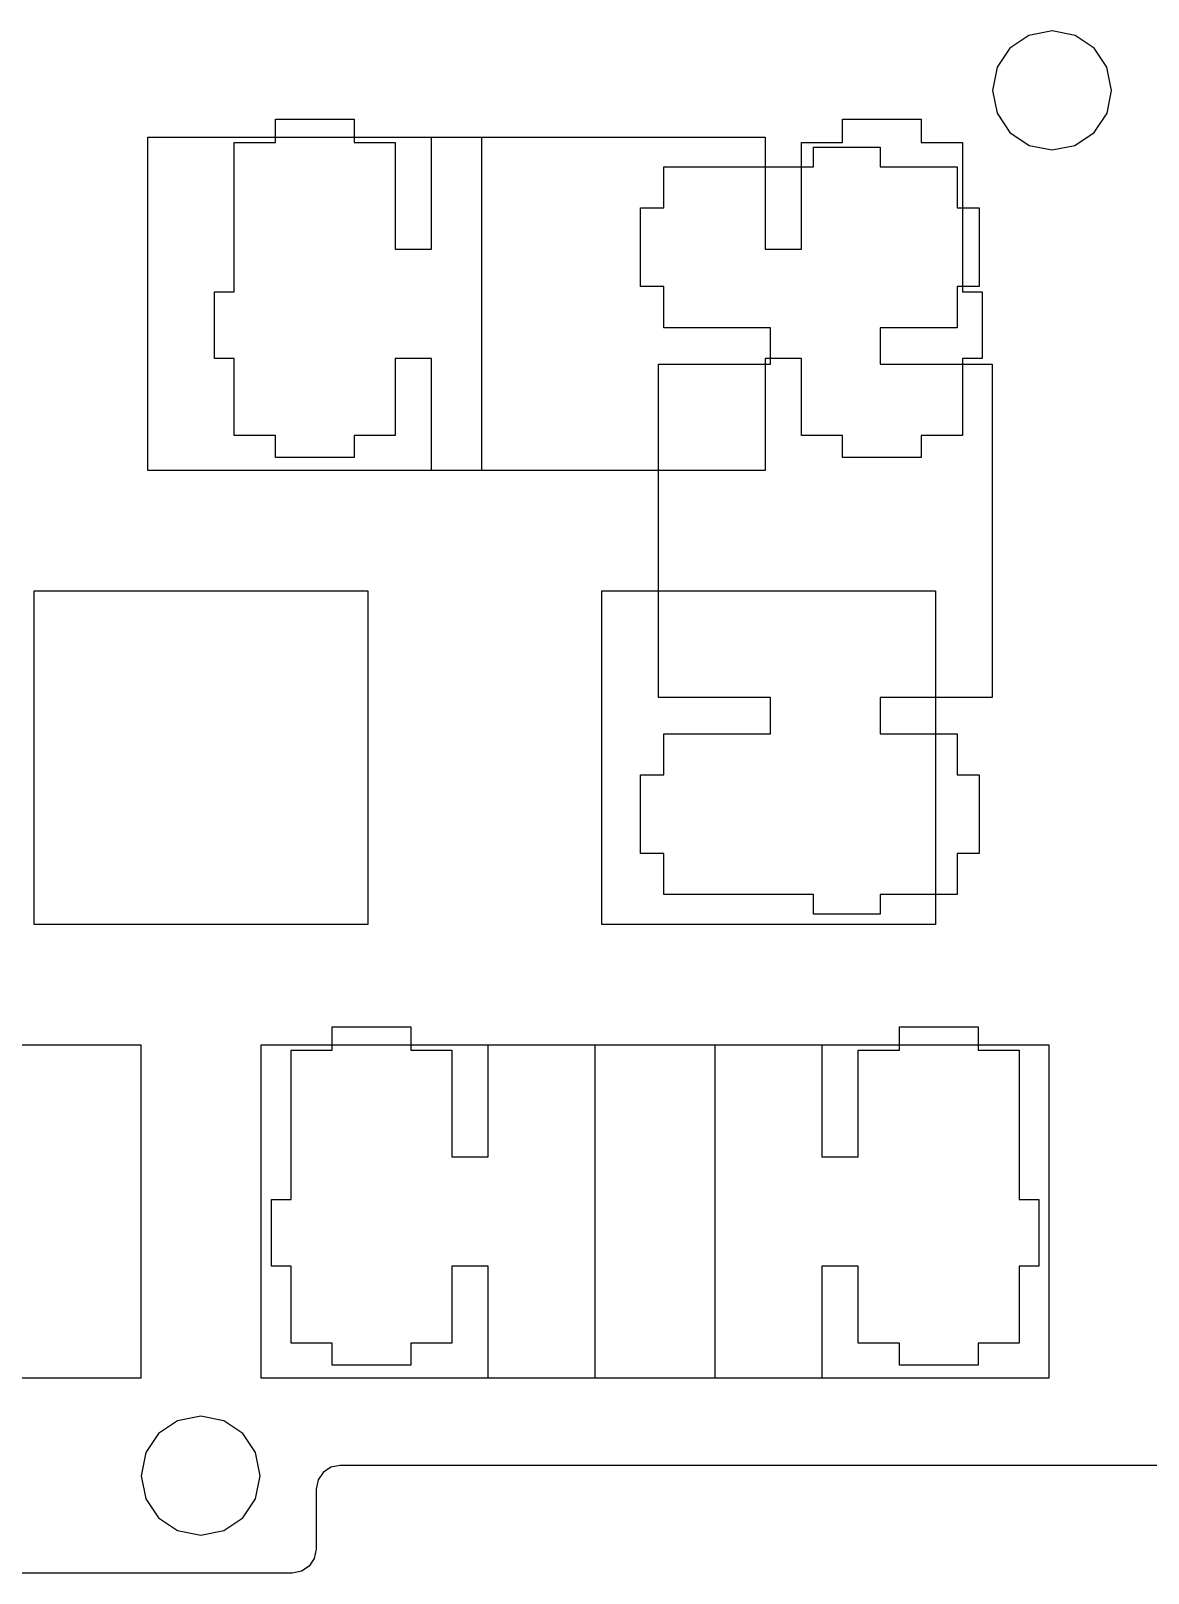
# Model space of a CAD drawing. Extents: x -1 to 339, y -1 to 106.
# Drawn here: x 245.5 to 292.4, y -0.7 to 64.1 of the extents above; entities that cross this region are included whole.
import ezdxf

# ---------------------------------------------------------------- set-up
doc = ezdxf.new("R2010")
doc.units = 0

msp = doc.modelspace()

# ---------------------------------------------------------------- linework, layer by layer
at = {"layer": 'Layer 1'}
for p, q in [((287.38601, 63.890702), (286.59101, 63.355003)), ((288.35901, 64.087203), (287.38601, 63.890702)), ((289.33202, 63.890702), (288.35901, 64.087203)), ((290.12701, 63.355003), (289.33202, 63.890702)), ((286.59101, 63.355003), (286.05603, 62.560303)), ((290.663, 62.560303), (290.12701, 63.355003)), ((286.05603, 62.560303), (285.85902, 61.587206)), ((290.85901, 61.587203), (290.663, 62.560303)), ((285.85902, 61.587206), (286.05002, 60.630501)), ((290.66901, 60.630501), (290.85901, 61.587203)), ((255.76899, 59.394998), (255.76899, 60.375999)), ((255.76899, 60.375999), (259.06799, 60.375999)), ((259.06799, 60.375999), (259.06799, 59.395)), ((279.569, 59.395008), (279.569, 60.376007)), ((279.569, 60.376007), (282.86901, 60.376007)), ((282.86901, 60.376007), (282.86901, 59.395)), ((286.05002, 60.630501), (286.59101, 59.819403)), ((290.12701, 59.819405), (290.66901, 60.630501)), ((250.41298, 45.626), (250.41298, 59.626)), ((250.41298, 59.626), (264.41298, 59.625998)), ((262.31899, 54.926), (262.31899, 59.626)), ((262.31899, 59.626), (276.31899, 59.626)), ((264.41298, 59.625998), (264.41298, 45.626)), ((276.31899, 59.626), (276.31899, 54.926)), ((286.59101, 59.819403), (287.40302, 59.277504)), ((289.31601, 59.277504), (290.12701, 59.819405)), ((254.04399, 53.125998), (254.04399, 59.394998)), ((254.04399, 59.394998), (255.76899, 59.394998)), ((259.06799, 59.395), (260.79399, 59.395)), ((260.79399, 59.395), (260.79399, 54.926)), ((277.84399, 59.395), (279.569, 59.395008)), ((277.84399, 54.926), (277.84399, 59.395)), ((278.344, 58.376002), (278.344, 59.201005)), ((278.344, 59.201005), (281.14398, 59.201002)), ((281.14398, 59.201002), (281.14398, 58.376002)), ((282.86901, 59.395), (284.59399, 59.395)), ((284.59399, 59.395), (284.59399, 53.126)), ((287.40302, 59.277504), (288.35901, 59.087203)), ((288.35901, 59.087203), (289.31601, 59.277504)), ((272.07398, 56.651002), (272.07398, 58.376002)), ((272.07398, 58.376002), (278.344, 58.376002)), ((281.14398, 58.376002), (284.37399, 58.376002)), ((284.37399, 58.376002), (284.37399, 56.651002)), ((271.09399, 56.650999), (272.07398, 56.651002)), ((271.09399, 53.350999), (271.09399, 56.650999)), ((284.37399, 56.651002), (285.294, 56.651002)), ((285.294, 56.651002), (285.294, 53.351002)), ((260.79399, 54.926), (262.31899, 54.926)), ((276.31899, 54.926), (277.84399, 54.926)), ((253.21899, 50.326), (253.21899, 53.126)), ((253.21899, 53.126), (254.04399, 53.125998)), ((272.07398, 53.350999), (271.09399, 53.350999)), ((272.07398, 51.625999), (272.07398, 53.350999)), ((285.294, 53.351002), (284.37399, 53.351005)), ((284.37399, 53.351005), (284.37399, 51.626005)), ((284.59399, 53.126), (285.41899, 53.125998)), ((285.41899, 53.125998), (285.41899, 50.325998)), ((276.54399, 51.626002), (272.07398, 51.625999)), ((276.54399, 50.101002), (276.54399, 51.626002)), ((284.37399, 51.626005), (281.14398, 51.625998)), ((281.14398, 51.625998), (281.14398, 50.100998)), ((254.04399, 50.326), (253.21899, 50.326)), ((254.04399, 47.096), (254.04399, 50.326)), ((262.31899, 50.326), (260.79399, 50.326)), ((260.79399, 50.326), (260.79399, 47.096)), ((262.31899, 45.626), (262.31899, 50.326)), ((271.84398, 36.101002), (271.84398, 50.101002)), ((271.84398, 50.101002), (276.54399, 50.101002)), ((277.84399, 50.326), (276.31899, 50.326)), ((276.31899, 50.326), (276.31899, 45.626)), ((277.84399, 47.096), (277.84399, 50.326)), ((281.14398, 50.100998), (285.84399, 50.100998)), ((285.41899, 50.325998), (284.59399, 50.325998)), ((284.59399, 50.325998), (284.59399, 47.096)), ((285.84399, 50.100998), (285.84399, 36.101)), ((255.76899, 47.096), (254.04399, 47.096)), ((255.76899, 46.176001), (255.76899, 47.096)), ((260.79399, 47.096), (259.06799, 47.096)), ((259.06799, 47.096), (259.06799, 46.176001)), ((279.569, 47.096), (277.84399, 47.096)), ((279.569, 46.176001), (279.569, 47.096)), ((284.59399, 47.096), (282.86898, 47.096)), ((282.86898, 47.096), (282.86901, 46.176001)), ((259.06799, 46.176001), (255.76899, 46.176001)), ((282.86901, 46.176001), (279.569, 46.176001)), ((264.41298, 45.626), (250.41298, 45.626)), ((276.31899, 45.626), (262.31899, 45.626)), ((245.651, 40.575997), (259.65, 40.576)), ((245.651, 26.575997), (245.651, 40.575997)), ((259.65, 40.576), (259.65, 26.576)), ((269.463, 40.576), (283.463, 40.576003)), ((269.463, 26.576003), (269.463, 40.576)), ((283.463, 40.576003), (283.463, 26.576)), ((276.54399, 36.101002), (271.84398, 36.101002)), ((276.54399, 34.576002), (276.54399, 36.101002)), ((285.84399, 36.101), (281.14398, 36.101)), ((281.14398, 36.101), (281.14398, 34.576)), ((272.07398, 34.576), (276.54399, 34.576002)), ((272.07398, 32.851), (272.07398, 34.576)), ((281.14398, 34.576), (284.37399, 34.576)), ((284.37399, 34.576), (284.37399, 32.851)), ((271.09399, 29.551), (271.09399, 32.851)), ((271.09399, 32.851), (272.07398, 32.851)), ((284.37399, 32.851), (285.294, 32.851)), ((285.294, 32.851), (285.294, 29.551)), ((272.07398, 29.551), (271.09399, 29.551)), ((272.07398, 27.826), (272.07398, 29.551)), ((285.294, 29.551), (284.37399, 29.551)), ((284.37399, 29.551), (284.37399, 27.826)), ((278.344, 27.826003), (272.07398, 27.826)), ((278.344, 27.001), (278.344, 27.826003)), ((284.37399, 27.826), (281.14398, 27.826)), ((281.14398, 27.826), (281.14398, 27.001)), ((259.65, 26.576), (245.651, 26.575997)), ((283.463, 26.576), (269.463, 26.576003)), ((281.14398, 27.001), (278.344, 27.001)), ((258.149998, 21.29601), (258.149998, 22.276008)), ((258.149998, 22.276008), (261.450998, 22.276008)), ((261.450998, 22.276008), (261.450998, 21.29601)), ((281.950988, 22.276014), (285.250998, 22.276016)), ((281.950988, 21.296014), (281.950988, 22.276014)), ((285.250998, 22.276016), (285.250998, 21.296016)), ((236.125988, 21.526), (250.125988, 21.526016)), ((250.125988, 21.526016), (250.125988, 7.526)), ((255.176, 7.526008), (255.176, 21.526)), ((255.176, 21.526), (269.176, 21.526)), ((264.700998, 16.82601), (264.700998, 21.52601)), ((264.700998, 21.52601), (278.700998, 21.52601)), ((269.176, 21.526), (269.176, 7.52601)), ((274.226, 21.526), (288.226, 21.526002)), ((274.226, 7.526012), (274.226, 21.526)), ((278.700998, 21.52601), (278.700998, 16.82601)), ((288.226, 21.526002), (288.226, 7.52601)), ((256.425998, 15.02601), (256.425998, 21.29601)), ((256.425998, 21.29601), (258.149998, 21.29601)), ((261.450998, 21.29601), (263.175998, 21.29601)), ((263.175998, 21.29601), (263.175998, 16.82601)), ((280.226008, 21.29601), (281.950988, 21.296014)), ((280.226008, 16.82601), (280.226008, 21.29601)), ((285.250998, 21.296016), (286.976008, 21.296016)), ((286.976008, 21.296016), (286.976008, 15.026016)), ((263.175998, 16.82601), (264.700998, 16.82601)), ((278.700998, 16.82601), (280.226008, 16.82601)), ((255.600998, 15.026008), (256.425998, 15.02601)), ((255.600998, 12.226008), (255.600998, 15.026008)), ((286.976008, 15.026016), (287.800998, 15.026018)), ((287.800998, 15.026018), (287.800998, 12.226018)), ((256.425998, 12.226008), (255.600998, 12.226008)), ((256.425998, 8.996008), (256.425998, 12.226008)), ((264.700998, 12.226), (263.175998, 12.226)), ((263.175998, 12.226), (263.175998, 8.996)), ((264.700998, 7.526), (264.700998, 12.226)), ((280.226008, 12.226), (278.700998, 12.225998)), ((278.700998, 12.225998), (278.700998, 7.526)), ((280.226008, 8.996), (280.226008, 12.226)), ((287.800998, 12.226018), (286.976008, 12.226018)), ((286.976008, 12.226018), (286.976008, 8.996)), ((258.149998, 8.996008), (256.425998, 8.996008)), ((258.149998, 8.075008), (258.149998, 8.996008)), ((263.175998, 8.996), (261.450998, 8.996)), ((261.450998, 8.996), (261.450998, 8.07501)), ((281.950988, 8.996002), (280.226008, 8.996)), ((281.950988, 8.075002), (281.950988, 8.996002)), ((286.976008, 8.996), (285.250998, 8.996)), ((285.250998, 8.996), (285.250998, 8.075)), ((261.450998, 8.07501), (258.149998, 8.075008)), ((285.250998, 8.075), (281.950988, 8.075002)), ((250.125988, 7.526), (236.125988, 7.526002)), ((269.176, 7.52601), (255.176, 7.526008)), ((278.700998, 7.526), (264.700998, 7.526)), ((288.226, 7.52601), (274.226, 7.526012)), ((252.634, 5.934639), (251.661, 5.738171)), ((253.607, 5.738169), (252.634, 5.934639)), ((250.866, 5.2024), (250.33, 4.40775)), ((251.661, 5.738171), (250.866, 5.2024)), ((254.402, 5.2024), (253.607, 5.738169)), ((254.937, 4.40775), (254.402, 5.2024)), ((250.33, 4.40775), (250.134, 3.43464)), ((255.134, 3.434641), (254.937, 4.40775)), ((250.134, 3.43464), (250.33, 2.46152)), ((254.937, 2.461521), (255.134, 3.434641)), ((257.556038, 3.254221), (257.478038, 2.86497)), ((257.771038, 3.572081), (257.556038, 3.254221)), ((258.089038, 3.786391), (257.771038, 3.572081)), ((258.478028, 3.86497), (258.089038, 3.786391)), ((294.578128, 3.86497), (258.478028, 3.86497)), ((257.478038, 2.86497), (257.478038, 0.343089)), ((250.33, 2.46152), (250.866, 1.66687)), ((254.402, 1.666871), (254.937, 2.461521)), ((250.866, 1.66687), (251.661, 1.131101)), ((253.607, 1.1311), (254.402, 1.666871)), ((251.661, 1.131101), (252.634, 0.934637)), ((252.634, 0.934637), (253.607, 1.1311)), ((257.478038, 0.343089), (257.399038, -0.046162)), ((256.867038, -0.578328), (256.477048, -0.656911)), ((257.185038, -0.364022), (256.867038, -0.578328)), ((257.399038, -0.046162), (257.185038, -0.364022)), ((256.477048, -0.656911), (245.050748, -0.656911))]:
    msp.add_line(p, q, dxfattribs=at)

doc.saveas('drawing.dxf')
